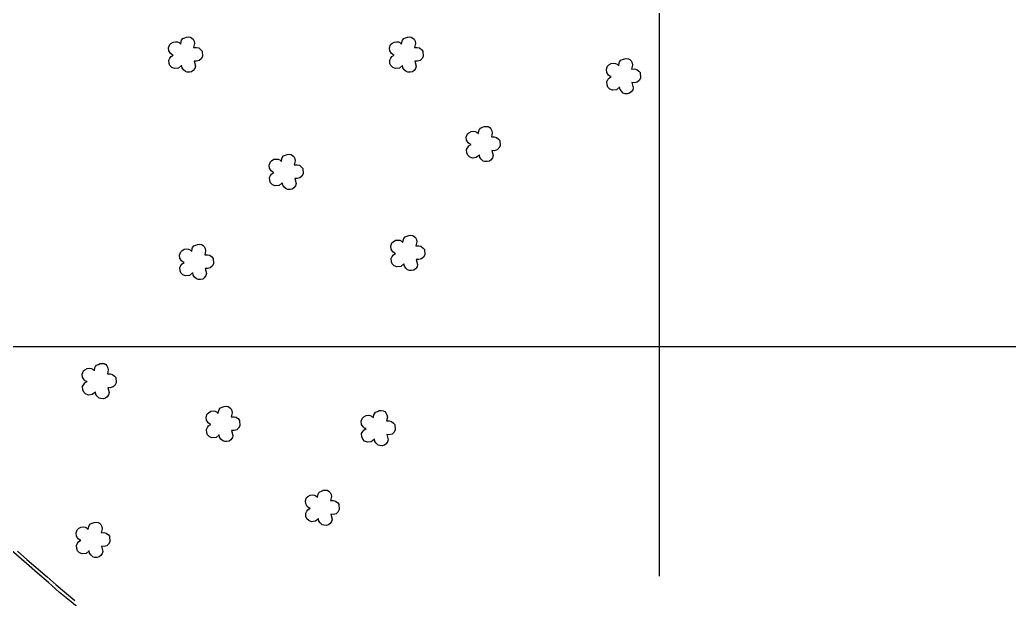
# Model space of a CAD drawing. Extents: x 745861 to 750061, y 7819050 to 7824990.
# Drawn here: x 748436 to 749308, y 7821777 to 7822288 of the extents above; entities that cross this region are included whole.
import ezdxf

# ---------------------------------------------------------------- set-up
doc = ezdxf.new("R2010")
doc.units = 0
doc.header["$MEASUREMENT"] = 0
doc.linetypes.add('CONTINUO', pattern=[0])
doc.layers.add('0114000966', color=1, linetype='Continuous', lineweight=25)
doc.layers.add('0114000966001', color=5, linetype='Continuous')
doc.layers.add('_SIMBOLO ARVORE', color=118, linetype='Continuous')

msp = doc.modelspace()

# ---------------------------------------------------------------- linework, layer by layer
at = {"color": 8}
for p, q in [((749000, 7821797.56), (749000, 7822358.28)), ((748201.54, 7822000), (749861.24, 7822000))]:
    msp.add_line(p, q, dxfattribs=at)
at = {"layer": '0114000966'}
msp.add_lwpolyline([(748433.68, 7821819.45), (748441.86, 7821812.05), (748459.76, 7821796.96), (748467.69, 7821789.7), (748484.4, 7821776.13)], dxfattribs=at)
at = {"layer": '0114000966001', "linetype": 'CONTINUO', "flags": 128}
msp.add_lwpolyline([(747564.77, 7821475.3), (747572.06, 7821470.54), (747589.55, 7821459.05), (747599.38, 7821452.76), (747608.94, 7821446.31), (747616.48, 7821441.7), (747620.98, 7821439.84), (747629.28, 7821440.94), (747635.18, 7821442.16), (747643.49, 7821443.75), (747653.11, 7821445.93), (747665.2, 7821448.87), (747678.97, 7821452.58), (747692.69, 7821455.28), (747705.87, 7821458.32), (747718.88, 7821461.46), (747732.69, 7821464.89), (747746.88, 7821468.25), (747761.6, 7821471.73), (747775.48, 7821475.28), (747790.07, 7821478.66), (747805.58, 7821482.37), (747838.28, 7821489.93), (747870.93, 7821498.06), (747886.07, 7821501.42), (747901.8, 7821505.13), (747917.68, 7821509.35), (747934.89, 7821513.09), (747952.68, 7821517.16), (747969.99, 7821521.52), (747988.81, 7821525.95), (748007.32, 7821530.36), (748043.03, 7821538.8), (748060.28, 7821542.93), (748077.4, 7821546.92), (748094.49, 7821551.14), (748111.35, 7821554.94), (748128.39, 7821559.38), (748145.84, 7821563.25), (748163.43, 7821567.78), (748181.8, 7821572.01), (748218.74, 7821580.68), (748256.1, 7821589.44), (748314.35, 7821603.13), (748370.07, 7821616.14), (748404.99, 7821624.66), (748422.78, 7821628.92), (748441.24, 7821633.33), (748459.85, 7821637.84), (748478.38, 7821642.18), (748496.44, 7821646.82), (748513.29, 7821650.83), (748529.9, 7821654.45), (748556.15, 7821660.89), (748565.69, 7821663.21), (748577.17, 7821665.74), (748584.02, 7821669.17), (748585.66, 7821672.78), (748585.85, 7821677.83), (748583.68, 7821684.92), (748578.73, 7821691.64), (748571.1, 7821699.29), (748561.73, 7821707.71), (748551.4, 7821716), (748529.64, 7821732.86), (748519.41, 7821740.75), (748509.53, 7821749.27), (748500.12, 7821757.94), (748490.81, 7821766.66), (748481.06, 7821774.68), (748470.69, 7821783.11), (748461.09, 7821791.74), (748451.4, 7821800.25), (748441.54, 7821808.59), (748432.72, 7821816.34), (748424.28, 7821823.75), (748414.46, 7821830.31), (748403.95, 7821836.35), (748391.6, 7821841.35), (748377.9, 7821847.33), (748364.26, 7821853.71), (748350.68, 7821859.97), (748337.98, 7821866.22), (748327.93, 7821872.08), (748318.91, 7821877.05), (748310.26, 7821882.42), (748292.03, 7821896.28), (748282.94, 7821904.53), (748273.98, 7821912.88), (748265.51, 7821921.58), (748256.63, 7821929.96), (748247.66, 7821938.16), (748238.34, 7821946.09), (748229.17, 7821953.62), (748219.77, 7821960.3), (748213.35, 7821964.6), (748207.83, 7821966.07), (748198.31, 7821966.68), (748182.5, 7821964.51), (748161.75, 7821962.97), (748151.26, 7821962.47), (748129.31, 7821961), (748117.44, 7821960.37), (748106.34, 7821959.43), (748095.79, 7821958.16), (748073.55, 7821955.2), (748049.56, 7821950.88), (748037.78, 7821948.15), (748025.85, 7821944.83), (748014.83, 7821941.24), (748003.42, 7821936.91), (747991.95, 7821931.9), (747969.05, 7821919.85), (747947.97, 7821906.68), (747938.24, 7821900.09), (747928.14, 7821892.82), (747918.97, 7821885.62), (747910.47, 7821878.51), (747901.13, 7821870.51), (747890.89, 7821861.88), (747861.2, 7821834.95), (747851.06, 7821825.09), (747840.74, 7821814.67), (747830.63, 7821804.03), (747811.77, 7821782.17), (747802.63, 7821771.53), (747793.45, 7821761.35), (747784.51, 7821751.3), (747767.21, 7821730.51), (747758.07, 7821719.81), (747748.8, 7821709.06), (747739.07, 7821698.18), (747729.62, 7821687.26), (747719.84, 7821676.32), (747710.51, 7821664.67), (747691.69, 7821643.44), (747683.31, 7821633.46), (747674.96, 7821623.62), (747649.7, 7821595.13), (747641.35, 7821586.3), (747633.55, 7821577.55), (747625.66, 7821568.58), (747618.15, 7821560.27), (747610.3, 7821551.2), (747602.65, 7821542.76), (747594.92, 7821534.3), (747587.05, 7821525.13), (747579.25, 7821516.88), (747571.36, 7821508.83), (747558, 7821494.71), (747554.73, 7821489.59), (747553.78, 7821486.52), (747554.66, 7821482.91), (747558.15, 7821479.74)], close=True, dxfattribs=at)
at = {"layer": '_SIMBOLO ARVORE', "linetype": 'CONTINUO'}
for points in [[(748578.43, 7822247.91, 0), (748575.74, 7822245.65, 0), (748572.31, 7822245.26, 0), (748569.88, 7822246.21, 0), (748568.15, 7822247.9, 0), (748567.43, 7822249.85, 0), (748567.24, 7822252.73, 0), (748568.17, 7822254.54, 0), (748569.16, 7822255.89, 0), (748571.13, 7822257.22, 0), (748569.87, 7822257.62, 0), (748568.64, 7822258.64, 0), (748567.18, 7822260.93, 0), (748566.92, 7822263.66, 0), (748567.97, 7822266.5, 0), (748569.07, 7822267.52, 0), (748571.08, 7822268.75, 0), (748573.19, 7822269.03, 0), (748574.88, 7822268.79, 0), (748576.21, 7822268.17, 0), (748577.67, 7822266.87, 0), (748578.11, 7822269.36, 0), (748578.48, 7822270.35, 0), (748579.57, 7822271.74, 0), (748581.2, 7822272.33, 0), (748582.79, 7822273.04, 0), (748584.57, 7822273.2, 0), (748586.26, 7822272.96, 0), (748587.63, 7822272.24, 0), (748588.65, 7822271.14, 0), (748589.54, 7822269.37, 0), (748589.89, 7822267.42, 0), (748589.08, 7822263.93, 0), (748591.52, 7822263.96, 0), (748593.55, 7822263.48, 0), (748595.45, 7822261.97, 0), (748596.51, 7822260.76, 0), (748596.8, 7822255.95, 0), (748595.62, 7822253.8, 0), (748594.05, 7822252.37, 0), (748591.59, 7822251.71, 0), (748589.43, 7822251.9, 0), (748590.58, 7822247.41, 0), (748590.05, 7822245.5, 0), (748588.76, 7822243.67, 0), (748587.33, 7822242.54, 0), (748585.3, 7822242.04, 0), (748583.29, 7822242.16, 0), (748581.78, 7822242.59, 0), (748580.05, 7822244.29, 0), (748578.87, 7822245.82, 0), (748578.51, 7822248.14, 0)], [(748773.24, 7822247.91, 0), (748770.54, 7822245.65, 0), (748767.12, 7822245.26, 0), (748764.69, 7822246.21, 0), (748762.96, 7822247.9, 0), (748762.24, 7822249.85, 0), (748762.05, 7822252.73, 0), (748762.98, 7822254.54, 0), (748763.96, 7822255.89, 0), (748765.93, 7822257.22, 0), (748764.68, 7822257.62, 0), (748763.45, 7822258.64, 0), (748761.99, 7822260.93, 0), (748761.73, 7822263.66, 0), (748762.78, 7822266.5, 0), (748763.88, 7822267.52, 0), (748765.89, 7822268.75, 0), (748768, 7822269.03, 0), (748769.69, 7822268.79, 0), (748771.02, 7822268.17, 0), (748772.48, 7822266.87, 0), (748772.92, 7822269.36, 0), (748773.29, 7822270.35, 0), (748774.38, 7822271.74, 0), (748776.01, 7822272.33, 0), (748777.6, 7822273.04, 0), (748779.38, 7822273.2, 0), (748781.07, 7822272.96, 0), (748782.44, 7822272.24, 0), (748783.46, 7822271.14, 0), (748784.35, 7822269.37, 0), (748784.7, 7822267.42, 0), (748783.89, 7822263.93, 0), (748786.33, 7822263.96, 0), (748788.36, 7822263.48, 0), (748790.26, 7822261.97, 0), (748791.32, 7822260.76, 0), (748791.61, 7822255.95, 0), (748790.43, 7822253.8, 0), (748788.86, 7822252.37, 0), (748786.4, 7822251.71, 0), (748784.24, 7822251.9, 0), (748785.39, 7822247.41, 0), (748784.86, 7822245.5, 0), (748783.57, 7822243.67, 0), (748782.14, 7822242.54, 0), (748780.11, 7822242.04, 0), (748778.1, 7822242.16, 0), (748776.59, 7822242.59, 0), (748774.86, 7822244.29, 0), (748773.68, 7822245.82, 0), (748773.32, 7822248.14, 0)], [(748964.69, 7822228.91, 0), (748962, 7822226.65, 0), (748958.58, 7822226.25, 0), (748956.14, 7822227.2, 0), (748954.41, 7822228.9, 0), (748953.7, 7822230.84, 0), (748953.5, 7822233.72, 0), (748954.44, 7822235.54, 0), (748955.42, 7822236.88, 0), (748957.39, 7822238.21, 0), (748956.14, 7822238.61, 0), (748954.9, 7822239.63, 0), (748953.45, 7822241.92, 0), (748953.18, 7822244.65, 0), (748954.23, 7822247.49, 0), (748955.34, 7822248.51, 0), (748957.34, 7822249.74, 0), (748959.45, 7822250.02, 0), (748961.14, 7822249.78, 0), (748962.47, 7822249.16, 0), (748963.94, 7822247.86, 0), (748964.37, 7822250.35, 0), (748964.75, 7822251.35, 0), (748965.84, 7822252.73, 0), (748967.46, 7822253.33, 0), (748969.05, 7822254.03, 0), (748970.84, 7822254.19, 0), (748972.52, 7822253.95, 0), (748973.89, 7822253.23, 0), (748974.91, 7822252.13, 0), (748975.8, 7822250.37, 0), (748976.15, 7822248.41, 0), (748975.34, 7822244.92, 0), (748977.79, 7822244.96, 0), (748979.81, 7822244.47, 0), (748981.72, 7822242.96, 0), (748982.77, 7822241.75, 0), (748983.06, 7822236.95, 0), (748981.88, 7822234.8, 0), (748980.32, 7822233.36, 0), (748977.85, 7822232.7, 0), (748975.69, 7822232.89, 0), (748976.85, 7822228.41, 0), (748976.32, 7822226.49, 0), (748975.02, 7822224.67, 0), (748973.59, 7822223.53, 0), (748971.56, 7822223.03, 0), (748969.55, 7822223.15, 0), (748968.04, 7822223.58, 0), (748966.31, 7822225.28, 0), (748965.14, 7822226.81, 0), (748964.78, 7822229.14, 0)], [(748841.05, 7822169.05, 0), (748838.36, 7822166.79, 0), (748834.94, 7822166.4, 0), (748832.5, 7822167.34, 0), (748830.77, 7822169.04, 0), (748830.06, 7822170.99, 0), (748829.86, 7822173.86, 0), (748830.79, 7822175.68, 0), (748831.78, 7822177.02, 0), (748833.75, 7822178.36, 0), (748832.49, 7822178.76, 0), (748831.26, 7822179.78, 0), (748829.8, 7822182.07, 0), (748829.54, 7822184.8, 0), (748830.59, 7822187.64, 0), (748831.69, 7822188.66, 0), (748833.7, 7822189.88, 0), (748835.81, 7822190.17, 0), (748837.5, 7822189.92, 0), (748838.83, 7822189.31, 0), (748840.29, 7822188, 0), (748840.73, 7822190.5, 0), (748841.1, 7822191.49, 0), (748842.2, 7822192.87, 0), (748843.82, 7822193.47, 0), (748845.41, 7822194.17, 0), (748847.19, 7822194.34, 0), (748848.88, 7822194.1, 0), (748850.25, 7822193.37, 0), (748851.27, 7822192.27, 0), (748852.16, 7822190.51, 0), (748852.51, 7822188.55, 0), (748851.7, 7822185.06, 0), (748854.15, 7822185.1, 0), (748856.17, 7822184.62, 0), (748858.07, 7822183.1, 0), (748859.13, 7822181.9, 0), (748859.42, 7822177.09, 0), (748858.24, 7822174.94, 0), (748856.68, 7822173.51, 0), (748854.21, 7822172.85, 0), (748852.05, 7822173.04, 0), (748853.21, 7822168.55, 0), (748852.68, 7822166.64, 0), (748851.38, 7822164.81, 0), (748849.95, 7822163.68, 0), (748847.92, 7822163.18, 0), (748845.91, 7822163.3, 0), (748844.4, 7822163.73, 0), (748842.67, 7822165.43, 0), (748841.49, 7822166.96, 0), (748841.13, 7822169.28, 0)], [(748667.2, 7822144.41, 0), (748664.51, 7822142.15, 0), (748661.09, 7822141.75, 0), (748658.65, 7822142.7, 0), (748656.92, 7822144.4, 0), (748656.21, 7822146.34, 0), (748656.01, 7822149.22, 0), (748656.95, 7822151.04, 0), (748657.93, 7822152.38, 0), (748659.9, 7822153.71, 0), (748658.65, 7822154.11, 0), (748657.41, 7822155.13, 0), (748655.96, 7822157.42, 0), (748655.69, 7822160.15, 0), (748656.74, 7822162.99, 0), (748657.85, 7822164.01, 0), (748659.85, 7822165.24, 0), (748661.96, 7822165.52, 0), (748663.65, 7822165.28, 0), (748664.98, 7822164.66, 0), (748666.45, 7822163.36, 0), (748666.88, 7822165.85, 0), (748667.26, 7822166.85, 0), (748668.35, 7822168.23, 0), (748669.97, 7822168.83, 0), (748671.56, 7822169.53, 0), (748673.34, 7822169.69, 0), (748675.03, 7822169.45, 0), (748676.4, 7822168.73, 0), (748677.42, 7822167.63, 0), (748678.31, 7822165.87, 0), (748678.66, 7822163.91, 0), (748677.85, 7822160.42, 0), (748680.3, 7822160.46, 0), (748682.32, 7822159.97, 0), (748684.23, 7822158.46, 0), (748685.28, 7822157.25, 0), (748685.57, 7822152.45, 0), (748684.39, 7822150.3, 0), (748682.83, 7822148.86, 0), (748680.36, 7822148.2, 0), (748678.2, 7822148.39, 0), (748679.36, 7822143.91, 0), (748678.83, 7822141.99, 0), (748677.53, 7822140.17, 0), (748676.1, 7822139.03, 0), (748674.07, 7822138.53, 0), (748672.06, 7822138.65, 0), (748670.55, 7822139.08, 0), (748668.82, 7822140.78, 0), (748667.64, 7822142.31, 0), (748667.28, 7822144.64, 0)], [(748774.47, 7822072.94, 0), (748771.78, 7822070.68, 0), (748768.36, 7822070.28, 0), (748765.92, 7822071.23, 0), (748764.19, 7822072.93, 0), (748763.47, 7822074.88, 0), (748763.28, 7822077.75, 0), (748764.21, 7822079.57, 0), (748765.2, 7822080.91, 0), (748767.17, 7822082.25, 0), (748765.91, 7822082.65, 0), (748764.68, 7822083.67, 0), (748763.22, 7822085.96, 0), (748762.96, 7822088.68, 0), (748764.01, 7822091.52, 0), (748765.11, 7822092.54, 0), (748767.12, 7822093.77, 0), (748769.23, 7822094.05, 0), (748770.92, 7822093.81, 0), (748772.25, 7822093.19, 0), (748773.71, 7822091.89, 0), (748774.15, 7822094.38, 0), (748774.52, 7822095.38, 0), (748775.62, 7822096.76, 0), (748777.24, 7822097.36, 0), (748778.83, 7822098.06, 0), (748780.61, 7822098.22, 0), (748782.3, 7822097.98, 0), (748783.67, 7822097.26, 0), (748784.69, 7822096.16, 0), (748785.58, 7822094.4, 0), (748785.93, 7822092.44, 0), (748785.12, 7822088.95, 0), (748787.57, 7822088.99, 0), (748789.59, 7822088.5, 0), (748791.49, 7822086.99, 0), (748792.55, 7822085.78, 0), (748792.84, 7822080.98, 0), (748791.66, 7822078.83, 0), (748790.1, 7822077.39, 0), (748787.63, 7822076.74, 0), (748785.47, 7822076.93, 0), (748786.63, 7822072.44, 0), (748786.1, 7822070.53, 0), (748784.8, 7822068.7, 0), (748783.37, 7822067.56, 0), (748781.34, 7822067.06, 0), (748779.33, 7822067.18, 0), (748777.82, 7822067.61, 0), (748776.09, 7822069.31, 0), (748774.91, 7822070.84, 0), (748774.55, 7822073.17, 0)], [(748588.16, 7822065.02, 0), (748585.47, 7822062.76, 0), (748582.05, 7822062.36, 0), (748579.61, 7822063.31, 0), (748577.88, 7822065.01, 0), (748577.17, 7822066.96, 0), (748576.98, 7822069.83, 0), (748577.91, 7822071.65, 0), (748578.89, 7822072.99, 0), (748580.86, 7822074.33, 0), (748579.61, 7822074.73, 0), (748578.37, 7822075.75, 0), (748576.92, 7822078.04, 0), (748576.66, 7822080.77, 0), (748577.71, 7822083.61, 0), (748578.81, 7822084.62, 0), (748580.82, 7822085.85, 0), (748582.93, 7822086.13, 0), (748584.61, 7822085.89, 0), (748585.95, 7822085.28, 0), (748587.41, 7822083.97, 0), (748587.85, 7822086.46, 0), (748588.22, 7822087.46, 0), (748589.31, 7822088.84, 0), (748590.94, 7822089.44, 0), (748592.52, 7822090.14, 0), (748594.31, 7822090.31, 0), (748595.99, 7822090.07, 0), (748597.37, 7822089.34, 0), (748598.38, 7822088.24, 0), (748599.28, 7822086.48, 0), (748599.62, 7822084.52, 0), (748598.81, 7822081.03, 0), (748601.26, 7822081.07, 0), (748603.28, 7822080.58, 0), (748605.19, 7822079.07, 0), (748606.25, 7822077.86, 0), (748606.53, 7822073.06, 0), (748605.35, 7822070.91, 0), (748603.79, 7822069.48, 0), (748601.33, 7822068.82, 0), (748599.17, 7822069.01, 0), (748600.32, 7822064.52, 0), (748599.79, 7822062.61, 0), (748598.49, 7822060.78, 0), (748597.07, 7822059.64, 0), (748595.04, 7822059.14, 0), (748593.02, 7822059.27, 0), (748591.51, 7822059.69, 0), (748589.78, 7822061.39, 0), (748588.61, 7822062.93, 0), (748588.25, 7822065.25, 0)], [(748502.38, 7821959.92, 0), (748499.69, 7821957.66, 0), (748496.27, 7821957.26, 0), (748493.83, 7821958.21, 0), (748492.1, 7821959.91, 0), (748491.39, 7821961.86, 0), (748491.19, 7821964.73, 0), (748492.12, 7821966.55, 0), (748493.11, 7821967.89, 0), (748495.08, 7821969.22, 0), (748493.82, 7821969.62, 0), (748492.59, 7821970.64, 0), (748491.13, 7821972.94, 0), (748490.87, 7821975.66, 0), (748491.92, 7821978.5, 0), (748493.02, 7821979.52, 0), (748495.03, 7821980.75, 0), (748497.14, 7821981.03, 0), (748498.83, 7821980.79, 0), (748500.16, 7821980.17, 0), (748501.62, 7821978.87, 0), (748502.06, 7821981.36, 0), (748502.44, 7821982.36, 0), (748503.53, 7821983.74, 0), (748505.15, 7821984.34, 0), (748506.74, 7821985.04, 0), (748508.52, 7821985.2, 0), (748510.21, 7821984.96, 0), (748511.58, 7821984.24, 0), (748512.6, 7821983.14, 0), (748513.49, 7821981.38, 0), (748513.84, 7821979.42, 0), (748513.03, 7821975.93, 0), (748515.48, 7821975.97, 0), (748517.5, 7821975.48, 0), (748519.4, 7821973.97, 0), (748520.46, 7821972.76, 0), (748520.75, 7821967.96, 0), (748519.57, 7821965.81, 0), (748518.01, 7821964.37, 0), (748515.54, 7821963.71, 0), (748513.38, 7821963.9, 0), (748514.54, 7821959.42, 0), (748514.01, 7821957.5, 0), (748512.71, 7821955.68, 0), (748511.28, 7821954.54, 0), (748509.25, 7821954.04, 0), (748507.24, 7821954.16, 0), (748505.73, 7821954.59, 0), (748504, 7821956.29, 0), (748502.82, 7821957.82, 0), (748502.46, 7821960.15, 0)], [(748611.59, 7821922.08, 0), (748608.9, 7821919.82, 0), (748605.48, 7821919.43, 0), (748603.04, 7821920.37, 0), (748601.31, 7821922.07, 0), (748600.6, 7821924.02, 0), (748600.4, 7821926.9, 0), (748601.33, 7821928.71, 0), (748602.32, 7821930.05, 0), (748604.29, 7821931.39, 0), (748603.03, 7821931.79, 0), (748601.8, 7821932.81, 0), (748600.34, 7821935.1, 0), (748600.08, 7821937.83, 0), (748601.13, 7821940.67, 0), (748602.23, 7821941.69, 0), (748604.24, 7821942.91, 0), (748606.35, 7821943.2, 0), (748608.04, 7821942.96, 0), (748609.37, 7821942.34, 0), (748610.83, 7821941.03, 0), (748611.27, 7821943.53, 0), (748611.65, 7821944.52, 0), (748612.74, 7821945.91, 0), (748614.36, 7821946.5, 0), (748615.95, 7821947.21, 0), (748617.73, 7821947.37, 0), (748619.42, 7821947.13, 0), (748620.79, 7821946.4, 0), (748621.81, 7821945.3, 0), (748622.7, 7821943.54, 0), (748623.05, 7821941.58, 0), (748622.24, 7821938.09, 0), (748624.69, 7821938.13, 0), (748626.71, 7821937.65, 0), (748628.62, 7821936.14, 0), (748629.67, 7821934.93, 0), (748629.96, 7821930.12, 0), (748628.78, 7821927.97, 0), (748627.22, 7821926.54, 0), (748624.75, 7821925.88, 0), (748622.59, 7821926.07, 0), (748623.75, 7821921.58, 0), (748623.22, 7821919.67, 0), (748621.92, 7821917.84, 0), (748620.49, 7821916.71, 0), (748618.46, 7821916.21, 0), (748616.45, 7821916.33, 0), (748614.94, 7821916.76, 0), (748613.21, 7821918.46, 0), (748612.03, 7821919.99, 0), (748611.67, 7821922.31, 0)], [(748748.45, 7821918.38, 0), (748745.76, 7821916.12, 0), (748742.34, 7821915.73, 0), (748739.9, 7821916.68, 0), (748738.17, 7821918.38, 0), (748737.45, 7821920.32, 0), (748737.26, 7821923.2, 0), (748738.19, 7821925.01, 0), (748739.18, 7821926.36, 0), (748741.15, 7821927.69, 0), (748739.89, 7821928.09, 0), (748738.66, 7821929.11, 0), (748737.2, 7821931.4, 0), (748736.94, 7821934.13, 0), (748737.99, 7821936.97, 0), (748739.09, 7821937.99, 0), (748741.1, 7821939.22, 0), (748743.21, 7821939.5, 0), (748744.9, 7821939.26, 0), (748746.23, 7821938.64, 0), (748747.69, 7821937.34, 0), (748748.13, 7821939.83, 0), (748748.5, 7821940.83, 0), (748749.6, 7821942.21, 0), (748751.22, 7821942.8, 0), (748752.81, 7821943.51, 0), (748754.59, 7821943.67, 0), (748756.28, 7821943.43, 0), (748757.65, 7821942.71, 0), (748758.67, 7821941.61, 0), (748759.56, 7821939.85, 0), (748759.91, 7821937.89, 0), (748759.1, 7821934.4, 0), (748761.55, 7821934.44, 0), (748763.57, 7821933.95, 0), (748765.47, 7821932.44, 0), (748766.53, 7821931.23, 0), (748766.82, 7821926.42, 0), (748765.64, 7821924.27, 0), (748764.08, 7821922.84, 0), (748761.61, 7821922.18, 0), (748759.45, 7821922.37, 0), (748760.61, 7821917.89, 0), (748760.08, 7821915.97, 0), (748758.78, 7821914.15, 0), (748757.35, 7821913.01, 0), (748755.32, 7821912.51, 0), (748753.31, 7821912.63, 0), (748751.8, 7821913.06, 0), (748750.07, 7821914.76, 0), (748748.89, 7821916.29, 0), (748748.53, 7821918.62, 0)], [(748699.13, 7821848.15, 0), (748696.44, 7821845.89, 0), (748693.02, 7821845.49, 0), (748690.58, 7821846.44, 0), (748688.85, 7821848.14, 0), (748688.14, 7821850.09, 0), (748687.94, 7821852.96, 0), (748688.88, 7821854.78, 0), (748689.86, 7821856.12, 0), (748691.83, 7821857.46, 0), (748690.57, 7821857.86, 0), (748689.34, 7821858.88, 0), (748687.89, 7821861.17, 0), (748687.62, 7821863.89, 0), (748688.67, 7821866.73, 0), (748689.77, 7821867.75, 0), (748691.78, 7821868.98, 0), (748693.89, 7821869.26, 0), (748695.58, 7821869.02, 0), (748696.91, 7821868.41, 0), (748698.38, 7821867.1, 0), (748698.81, 7821869.59, 0), (748699.19, 7821870.59, 0), (748700.28, 7821871.97, 0), (748701.9, 7821872.57, 0), (748703.49, 7821873.27, 0), (748705.27, 7821873.44, 0), (748706.96, 7821873.19, 0), (748708.33, 7821872.47, 0), (748709.35, 7821871.37, 0), (748710.24, 7821869.61, 0), (748710.59, 7821867.65, 0), (748709.78, 7821864.16, 0), (748712.23, 7821864.2, 0), (748714.25, 7821863.71, 0), (748716.16, 7821862.2, 0), (748717.21, 7821860.99, 0), (748717.5, 7821856.19, 0), (748716.32, 7821854.04, 0), (748714.76, 7821852.6, 0), (748712.29, 7821851.95, 0), (748710.13, 7821852.14, 0), (748711.29, 7821847.65, 0), (748710.76, 7821845.74, 0), (748709.46, 7821843.91, 0), (748708.03, 7821842.77, 0), (748706, 7821842.27, 0), (748703.99, 7821842.4, 0), (748702.48, 7821842.82, 0), (748700.75, 7821844.52, 0), (748699.57, 7821846.05, 0), (748699.21, 7821848.38, 0)], [(748496.92, 7821819.81, 0), (748494.23, 7821817.55, 0), (748490.81, 7821817.15, 0), (748488.37, 7821818.1, 0), (748486.64, 7821819.8, 0), (748485.93, 7821821.75, 0), (748485.74, 7821824.62, 0), (748486.67, 7821826.44, 0), (748487.65, 7821827.78, 0), (748489.62, 7821829.11, 0), (748488.37, 7821829.51, 0), (748487.13, 7821830.54, 0), (748485.68, 7821832.83, 0), (748485.42, 7821835.55, 0), (748486.47, 7821838.39, 0), (748487.57, 7821839.41, 0), (748489.58, 7821840.64, 0), (748491.69, 7821840.92, 0), (748493.37, 7821840.68, 0), (748494.71, 7821840.06, 0), (748496.17, 7821838.76, 0), (748496.61, 7821841.25, 0), (748496.98, 7821842.25, 0), (748498.07, 7821843.63, 0), (748499.7, 7821844.23, 0), (748501.28, 7821844.93, 0), (748503.07, 7821845.09, 0), (748504.75, 7821844.85, 0), (748506.13, 7821844.13, 0), (748507.14, 7821843.03, 0), (748508.04, 7821841.27, 0), (748508.39, 7821839.31, 0), (748507.57, 7821835.82, 0), (748510.02, 7821835.86, 0), (748512.04, 7821835.37, 0), (748513.95, 7821833.86, 0), (748515.01, 7821832.65, 0), (748515.29, 7821827.85, 0), (748514.11, 7821825.7, 0), (748512.55, 7821824.26, 0), (748510.09, 7821823.6, 0), (748507.93, 7821823.8, 0), (748509.08, 7821819.31, 0), (748508.55, 7821817.39, 0), (748507.25, 7821815.57, 0), (748505.83, 7821814.43, 0), (748503.8, 7821813.93, 0), (748501.78, 7821814.05, 0), (748500.27, 7821814.48, 0), (748498.54, 7821816.18, 0), (748497.37, 7821817.71, 0), (748497.01, 7821820.04, 0)]]:
    msp.add_polyline3d(points, dxfattribs=at)

doc.saveas('drawing.dxf')
